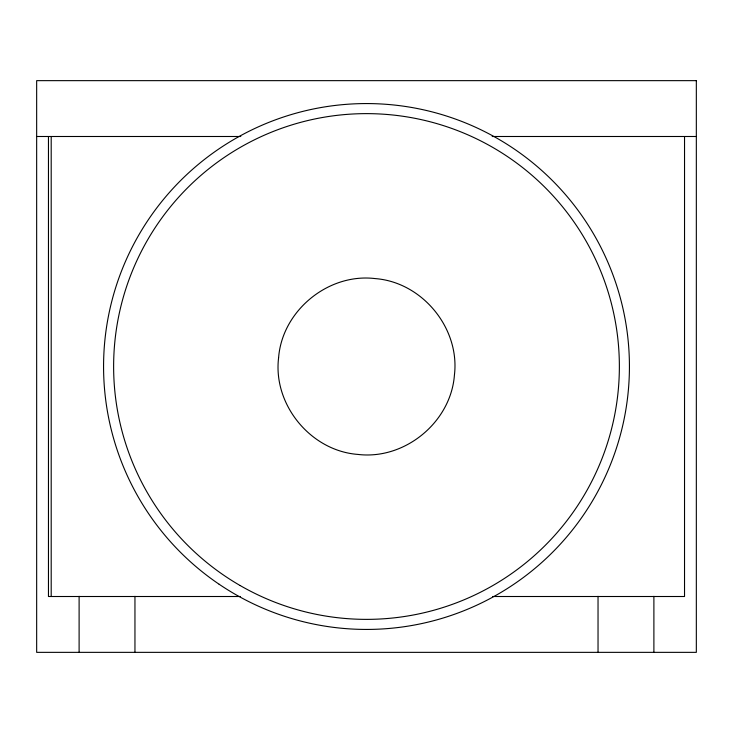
<?xml version="1.0" encoding="UTF-8"?>
<svg xmlns="http://www.w3.org/2000/svg" width="733" height="733" viewBox="0 0 733 733"><rect width="100%" height="100%" fill="white"/><g stroke="black" fill="none" stroke-linecap="round" stroke-linejoin="round"><path stroke-width="1.1" d="M48.46 136.494L48.46 596.506L240.25 596.506M36.659 136.494L240.818 136.494M492.191 136.494L696.341 136.494M492.741 596.506L684.53 596.506L684.54 136.494M653.891 596.323L653.891 652.352M598.036 596.323L598.036 652.352M134.954 596.323L134.954 652.352M79.109 596.323L79.109 652.352M51.2 136.494L51.2 596.506M278.586 357.841C272.878 404.717 310.746 450.868 357.841 454.414C404.717 460.122 450.868 422.254 454.414 375.159C460.122 328.283 422.245 282.132 375.159 278.586C328.283 272.878 282.132 310.746 278.586 357.841M696.341 80.648L36.659 80.648L36.668 652.352L696.332 652.352L696.332 80.648M219.13 584.247A262.927 262.927 0 0 0 628.758 385.256A262.927 262.927 0 0 0 251.611 129.998A262.927 262.927 0 0 0 219.13 584.247M240.067 585.493A252.867 252.867 0 0 0 619.367 366.5A252.867 252.867 0 0 0 240.067 147.507A252.867 252.867 0 0 0 240.067 585.493"/></g></svg>
